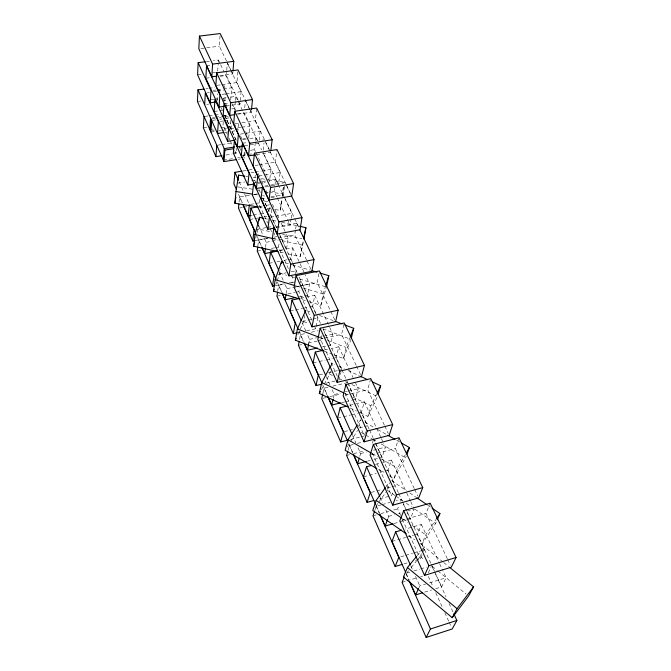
<?xml version="1.0" encoding="UTF-8"?>
<svg xmlns="http://www.w3.org/2000/svg" width="671" height="671" viewBox="0 0 671 671"><rect width="100%" height="100%" fill="white"/><g stroke="black" fill="none" stroke-linecap="round" stroke-linejoin="round"><path stroke-width="0.5" stroke-dasharray="3.35 2.52" d="M217.706 71.118L218.234 63.057M218.301 62.051L218.427 60.038L213.361 60.7M226.496 61.019L219.342 46.207L220.105 34.523M217.924 100.541L217.069 98.687L217.396 93.873M238.255 100.34L226.379 75.437L226.681 71.311M226.756 70.279L227.284 63.066M223.267 121.845L223.032 124.932L227.352 134.426M224.819 100.818L225.33 93.932M230.707 99.887L231.663 87.809L224.609 72.996M219.803 75.731L232.762 73.978L232.921 72.032M226.857 126.97L229.868 126.517L230.405 119.782M236.226 140.34L230.379 127.633L230.774 122.827M231.009 129L231.478 123.238M235.63 110.329L234.758 108.484L235.345 101.438M235.429 100.432L235.764 96.414L227.838 97.538M249.008 107.586L236.922 82.583L237.903 70.908M226.043 106.052L240.017 104.03L241.107 91.675L231.747 72.292M232.988 153.911L235.999 153.433L236.452 148.308M238.641 123.498L238.037 130.367L235.471 125.041M244.722 107.746L245.393 100.541M239.069 202.08L239.555 196.989L249.545 195.261M244.286 152.074L243.825 156.871L240.746 157.366M245.041 152.552L244.479 158.297L242.306 153.575M248.681 138.05L249.872 126.014L235.764 96.414M237.92 114.187L251.248 112.216L251.44 110.27M264.332 139.3L255.341 120.688L256.548 109.029M255.425 151.529L254.544 149.667L255.399 141.64M255.5 140.642L255.819 137.63L246.634 139.065M256.003 183.108L254.712 180.298L255.282 175.089M259.14 140.331L260.155 131.088L250.317 110.723M263.2 150.078L264.022 142.906M259.82 199.455L259.224 204.529L267.662 223.074M258.301 227.033L258.528 225.087M282.306 196.678L283.405 187.394M257.857 246.089L258.587 240.05L267.821 238.322M275.269 209.578L280.444 210.384L281.669 200.075M282.155 195.957L283.338 187.092M263.401 153.525L270.983 169.419L269.499 181.396L266.857 175.794M285.846 183.812L275.378 162.156L276.98 149.591M270.036 207.02L269.373 212.195L262.47 197.182M265.531 247.406L266.194 242.273L264.5 238.473M271.772 209.453L270.967 215.659L276.569 227.838M276.804 196.905L274.137 191.243L274.791 186.261M274.917 185.271L275.697 179.291L269.675 180.314M270.237 151.956L280.151 172.481L278.515 184.718L262.973 152.132M274.263 234.976L274.531 232.963M280.444 210.384L282.055 198.742M298.67 226.941L283.347 194.842L284.772 184.668M288.371 268.618L278.566 247.062L279.279 242.038M277.165 280.755L279.824 273.206L280.394 269.373M277.685 291.214L278.566 285.267L284.605 284.043M286.442 234.372L288.186 238.13L286.483 249.402L278.297 231.587M275.966 227.813L290.14 225.196L291.038 219.266M291.189 218.276L291.935 213.336L285.167 199.153M297.035 272.342L290.92 259.048L292.69 247.817L283.64 249.545M306.588 260.096L294.72 234.917L295.5 229.985M295.651 229.004L296.582 223.091L275.957 226.882M286.123 293.697L286.92 288.647L284.823 283.95M295.643 273.802L296.137 270.824L293.546 265.179M288.06 253.873L300.214 256.59L303.015 240.99M311.822 320.21L298.847 291.667L299.526 287.708M300.382 282.768L300.717 280.788L316.561 315.253M304.466 295.76L307.519 295.131L309.541 284.034L305.221 274.749M299.492 339.476L300.373 334.628L305.33 333.537M297.874 334.611L303.669 321.568L304.802 315.42M320.495 323.347L312.678 306.345L314.774 295.299L300.918 298.176M334.745 319.849L317.19 282.6L319.228 271.923M308.618 344.298L309.583 339.35L307.486 334.67M306.563 330.761L315.714 328.765L317.844 318.046L316.989 316.184M309.037 301.724L320.881 305.246L323.137 293.948L325.519 286.249M337.345 376.339L320.964 340.306L321.971 335.458M300.214 256.59L303.527 241.25M322.474 346.865L330.484 345.07L332.875 334.208L328.463 324.714M322.994 392.929L324.051 388.207L327.968 387.276M324.261 384.248L329.654 374.141L330.333 371.147M331.466 366.148L332.153 363.154L334.946 364.454M341.472 368.975L336.246 357.601L338.729 346.806L331.591 348.408M356.175 365.326L341.589 334.376L344.215 322.961M333.311 398.339L334.225 394.498L331.7 388.836M333.806 354.825L343.418 358.482L346.06 347.435L349.885 337.874M339.073 380.13L340.893 372.522M255.726 238.079L258.075 228.97L271.327 231.931M352.451 400.025L355.42 399.304L358.23 388.735L355.63 383.141M347.989 450.493L349.365 445.485L353.399 444.445M369.151 429.172L361.392 412.296L364.319 401.812L349.205 405.502M384.357 425.129L367.674 389.742L370.493 379.643M358.641 426.563L360.545 419.794L357.819 424.131M360.394 412.858L367.859 416.397L370.946 405.695L376.691 393.911M364.705 435.001L365.77 431.319M359.807 456.33L360.621 453.554L357.635 446.869M372.346 443.271L373.571 439.262M320.881 305.246L326.215 287.985M379.149 458.058L382.084 457.287L385.38 447.104L383.627 443.33M398.356 492.665L388.031 470.228L391.445 460.138L381.472 462.78M414.267 488.605L395.37 448.505L398.985 437.794M374.93 510.094L376.221 506.261L381.212 504.877M387.637 489.318L389.885 482.835M389.432 475.865L393.952 478.482L397.542 468.215L405.309 454.728M275.831 284.529L276.829 281.694M379.82 498.838L391.57 495.592L393.29 490.744M393.952 478.482L406.416 456.045M387.989 518.297L388.694 516.36L385.28 508.727M400.629 515.513L397.618 508.903L399.044 505.07M400.47 501.237L401.174 499.316L396.184 500.709M407.482 519.681L410.392 518.851L414.233 509.138L407.356 511.084M343.418 358.482L350.631 340.382M430.824 563.271L417.387 534.049L421.363 524.462L405.527 529.033M447.305 558.717L425.951 513.407L430.186 503.208M419.895 543.359L421.614 544.558L425.775 534.829L435.974 519.513M417.001 560.402L420.222 556.452L421.363 553.827M423.258 549.448L424.399 546.823L442.944 561.921M421.614 544.558L435.63 523.43L436.804 520.738M415.525 560.411L420.381 558.96L421.984 555.294M423.577 551.621L424.382 549.784L406.869 511.696M418.93 587.67L419.752 585.858L425.615 584.055M428.324 572.808L431.227 566.483M367.859 416.397L377.505 396.553L351.235 384.248M435.655 588.71L441.661 586.84L446.14 577.731L443.095 571.189M321.308 389.75L323.766 385.162M331.155 364.999L332.153 363.154M347.318 446.811L350.019 442.499M350.556 441.635L357.559 430.43M375.802 506.261L378.226 502.889M378.83 502.051L386.102 491.935M385.942 486.844L389.012 482.6M406.676 573.034L408.614 570.669M411.189 567.507L416.356 561.191M417.228 555.58L424.399 546.823M424.642 592.124L431.654 589.952M429.524 582.847L446.14 577.731M402.072 582.361L405.989 581.17M406.962 580.876L416.741 577.89M420.65 576.699L422.604 576.104M406.869 573.068L409.838 572.17M413.806 570.971L419.752 569.176M420.742 568.874L426.689 567.079M403.883 563.9L407.758 562.734M400.78 556.796L404.714 555.622M405.695 555.336L412.581 553.29M413.562 552.996L420.449 550.958M421.43 550.665L424.382 549.784M391.99 541.438L405.661 537.463M406.643 537.177L413.479 535.19M414.452 534.904L417.387 534.049M401.837 520.285L405.854 519.136M406.861 518.851L425.951 513.407M393.911 523.556L398.759 522.172M399.731 521.895L406.517 519.958M388.694 516.36L394.582 514.691M398.515 513.583L400.478 513.03M372.984 515.831L376.926 514.724M380.868 513.617L388.752 511.403M393.676 510.01L397.618 508.903M382.21 504.592L390.195 502.369M371.214 492.405L382.118 489.427M387.075 488.069L391.042 486.987M392.032 486.71L395.009 485.896L374.007 440.21M363.43 476.821L368.345 475.504M369.335 475.236L376.221 473.39M380.163 472.334L384.097 471.277M385.079 471.017L388.031 470.228M375.492 464.366L380.474 463.04M367.414 461.153L370.35 460.381M374.259 459.35L378.176 458.318M360.621 453.554L366.567 452.002M373.495 450.199L385.38 447.104M371.088 454.863L376.146 453.537M377.161 453.269L395.37 448.505M346.613 455.5L349.599 454.728M353.583 453.688L363.539 451.105M357.433 443.405L362.474 442.114M350.589 439.455L360.478 436.93M361.468 436.678L364.437 435.915M344.349 431.612L352.359 429.591M359.371 427.821L363.372 426.806M364.378 426.555L367.381 425.8L348.836 385.448M337.521 418.209L342.495 416.976M343.485 416.733L350.455 415.005M351.445 414.762L357.417 413.286M358.406 413.034L361.392 412.296M341.589 402.659L344.55 401.937M345.54 401.703L351.47 400.26M345.112 395.177L367.674 389.742M334.225 394.498L340.231 393.055M345.23 391.856L347.234 391.378M348.232 391.134L358.23 388.735M322.734 398.356L325.762 397.626M329.796 396.653L340.893 393.994M332.858 386.119L347.536 382.638M326.047 383.2L335.064 381.078M319.279 374.863L323.33 373.915M328.404 372.74L337.521 370.618M338.536 370.384L341.581 369.671L323.179 329.637M313.072 362.902L318.104 361.753M319.119 361.518L325.158 360.134M326.165 359.908L332.212 358.524M333.219 358.297L336.246 357.601M324.454 350.019L327.515 349.331M319.79 339.207L323.749 338.335M324.747 338.109L341.589 334.376M298.427 345.305L302.353 344.433M308.224 343.133L317.039 341.17M318.02 340.952L320.964 340.306M309.583 339.35L316.67 337.79M317.685 337.563L322.743 336.439M323.757 336.221L332.875 334.208M298.419 332.539L300.457 332.095M311.277 332.237L318.222 330.719M302.093 321.434L307.016 320.377M307.997 320.159L311.94 319.312M312.921 319.102L317.844 318.046M290.174 311.092L294.259 310.228M295.282 310.019L302.445 308.509M303.468 308.291L308.585 307.209M309.608 306.999L312.678 306.345M299.383 296.817L303.451 295.978M295.114 287.104L299.132 286.282M300.138 286.081L317.19 282.6M276.947 296.171L281.929 295.148M287.901 293.915L294.863 292.489M295.861 292.279L298.847 291.667M274.548 285.745L284.437 283.749M289.386 282.743L293.344 281.946M291.659 282.617L296.691 281.602M286.92 288.647L309.541 284.034M278.121 274.405L286.131 272.812M291.13 271.822L296.137 270.824M269.046 263.317L273.03 262.537M277.006 261.765L279.983 261.187M283.967 260.407L286.945 259.828M287.943 259.635L290.92 259.048M257.253 251.122L261.313 250.342M271.461 248.413L274.506 247.834M275.521 247.641L278.566 247.062M279.614 250.317L282.634 249.738M279.564 250.728L282.533 250.157M266.194 242.273L278.188 240.017M279.186 239.824L288.186 238.13M254.829 240.579L267.939 238.121M273.978 237.165L280.134 236.016L293.11 264.24M272.3 239.128L277.4 238.171M278.415 237.979L294.72 234.917M257.136 229.289L266.312 227.603M267.335 227.41L272.434 226.479M249.679 219.501L253.739 218.771M254.754 218.587L257.79 218.033M263.871 216.934L266.915 216.389M270.413 217.228L274.514 216.49M275.538 216.305L291.935 213.336M250.157 215.634L252.179 215.274M253.193 215.089L259.258 214.007M260.273 213.823L265.33 212.917M239.472 208.01L242.432 207.49M243.422 207.314L247.373 206.618M259.123 206.643L262.193 206.098M266.295 205.376L270.396 204.647M261.061 198.733L266.127 197.853M271.193 196.964L283.347 194.842M250.375 204.412L254.468 203.69M255.492 203.506L260.6 202.608M264.693 201.887L267.763 201.35M254.535 194.397L257.53 193.877M252.338 195.018L257.295 194.162M265.221 192.787L268.199 192.275M272.158 191.587L274.137 191.243M264.55 186.135L285.058 182.629L286.391 185.397M265.431 186.957L277.509 184.894M253.638 183.032L255.643 182.688M256.649 182.52L265.666 180.994M258.15 183.326L265.372 182.093M258.763 176.07L263.854 175.215M264.877 175.047L280.151 172.481M237.87 183.141L244.806 181.967M251.734 180.801L254.712 180.298M251.063 172.732L254.057 172.237M255.047 172.07L261.027 171.08M262.025 170.912L270.983 169.419M255.139 165.477L258.176 164.982M259.191 164.814L275.378 162.156M242.944 170.996L252.959 169.335M256.557 154.59L270.631 152.325L264.785 140.231M223.351 160.168L232.56 158.683M237.677 157.861L239.723 157.526M238.331 159.295L240.377 158.96M233.34 153.047L238.39 152.242M250.509 150.304L254.544 149.667M225.968 155.035L231.981 154.07M242.332 155.446L245.427 154.942M249.553 154.28L251.617 153.953M244.445 145.674L258.805 143.409M238.691 147.897L240.663 147.586M242.55 139.702L245.611 139.224M217.74 145.171L220.784 144.693M221.791 144.542L232.938 142.797M242.457 143.267L248.429 142.327M262.386 140.138L264.374 139.828M240.344 134.141L260.155 131.088M242.676 138.981L245.678 138.511M224.718 132.405L227.788 131.935M231.889 131.306L234.959 130.837M234.724 123.791L237.811 123.321M241.937 122.701L255.341 120.688M209.813 129.545L213.823 128.941M220.843 127.876L225.859 127.121M212.321 130.375L214.326 130.073M224.366 128.547L226.37 128.245M227.368 128.094L230.379 127.633M210.92 132.053L214.938 131.449M218.956 130.837L220.969 130.526M221.975 130.375L226.991 129.612M230.648 128.933L233.684 128.471M237.735 127.859L240.772 127.398M241.778 127.247L249.872 126.014M220.44 121.376L223.544 120.914M224.584 120.755L229.759 119.983M203.372 127.884L207.515 127.264M223.158 116.008L228.174 115.269M237.215 113.936L244.252 112.896L257.488 140.633M212.556 117.668L214.586 117.366M215.601 117.224L221.673 116.326M222.688 116.175L227.754 115.42M212.053 118.952L215.097 118.499M219.149 117.903L221.178 117.601M225.23 116.997L228.274 116.553M212.665 120.335L215.71 119.883M219.769 119.279L221.799 118.977M225.859 118.373L228.903 117.92M214.166 111.487L225.49 109.834M231.671 108.928L234.758 108.484M204.999 116.402L207.976 115.957M208.975 115.815L213.94 115.085M214.93 114.934L220.893 114.062M224.064 103.619L229.147 102.881M197.417 101.489L201.552 100.893M210.862 99.576L217.069 98.687M214.955 99.375L217.924 98.947M222.881 98.243L226.848 97.681M222.52 101.053L227.637 100.323M206.676 104.391L208.681 104.106M221.933 94.376L224.961 93.948M225.968 93.806L241.107 91.675M205.93 88.782L207.909 88.505M208.907 88.371L214.863 87.54M213.051 90.409L216.154 89.973M217.186 89.83L222.361 89.109M223.393 88.966L231.663 87.809M207.356 92.548L209.386 92.263M213.445 91.701L216.49 91.273M217.505 91.13L223.594 90.275M216.859 85.36L220.868 84.806M221.875 84.663L236.922 82.583M205.838 78.222L210.971 77.526M220.214 76.276L226.379 75.437M197.584 74.817L202.6 74.145M212.623 72.795L215.634 72.393M206.525 65.8L211.717 65.121M206.274 61.631L209.31 61.229M200.881 48.538L219.342 46.207M245.821 176.247L247.884 176.565M253.051 177.379L256.146 177.865M261.304 178.671L267.503 179.643M268.534 179.803L284.018 182.235M237.5 186.865L254.846 189.583M255.869 189.742L260.969 190.539M269.138 191.822L282.399 193.894M254.401 194.422L257.479 194.9M262.596 195.697L264.651 196.024M270.79 196.98L274.892 197.626M258.704 206.987L263.879 207.792M268.023 208.446L274.229 209.411M264.5 218.452L267.528 219.132M272.577 220.256L276.62 221.153M281.661 222.277L299.836 226.32M282.55 234.431L301.925 238.75M273.038 238.599L278.054 239.715M282.072 240.612L302.135 245.091M279.966 252.061L284.018 252.967M285.46 262.881L288.421 263.753M292.355 264.911L310.086 270.145M279.824 273.206L286.777 275.261M291.751 276.729L294.728 277.618M299.694 279.086L325.519 286.735M296.137 285.93L299.14 286.819M303.141 288.01L323.137 293.948M302.126 299.66L308.048 301.43M306.714 310.665L311.612 312.501M319.446 315.437L333.151 320.587M303.669 321.568L308.501 323.388M322.994 328.857L351.017 339.425M319.765 337.471L323.665 338.947M327.557 340.423L346.06 347.435M324.202 351.168L332.85 354.456M338.679 366.198L344.282 368.807M348.014 370.543L359.211 375.76M329.654 374.141L332.472 375.466M339.979 378.981L341.858 379.853M345.607 381.614L347.486 382.495M344.449 393.214L349.18 395.445M352.963 397.224L370.946 405.695M350.136 408.002L356.662 411.097M365.066 422.361L376.842 429.046M377.748 429.557L386.806 434.691M396.762 440.344L400.386 442.399M361.199 432.501L364.831 434.582M365.745 435.102L372.103 438.733M373.017 439.253L377.563 441.845M381.195 443.917L405.745 457.932M372.33 453.713L377.731 456.817M381.338 458.889L397.542 468.215M378.595 469.591L384.013 472.728M391.705 480.646L406.349 490.635M409.796 492.984L415.819 497.102M427.88 505.33L430.463 507.091M387.318 490.249L395.085 495.575M395.94 496.171L402.843 500.91M406.299 503.284L411.474 506.84M414.921 509.214L435.63 523.43M402.667 518.817L407.8 522.373M412.086 525.343L425.775 534.829M408.756 535.584L414.753 539.769M443.749 562.575L448.589 566.517M420.222 556.452L424.248 559.748M432.309 566.358L437.148 570.316M437.953 570.979L466.152 594.095M226.949 61.942L230.522 69.348M230.975 70.27L232.762 73.978M249.453 108.509L251.248 112.216M286.307 184.76L290.853 194.171M227.729 63.988L231.302 71.369M245.846 101.472L249.864 109.801M265.724 142.629L269.784 151.025M286.836 186.32L290.845 194.615M238.7 101.262L240.017 104.03M255.819 137.63L261.623 149.784M275.697 179.291L284.714 198.205M296.582 223.091L298.813 227.771M218.427 60.038L220.197 63.745M220.633 64.668L224.164 72.074M255.869 152.468L258.067 157.131M258.503 158.062L266.421 174.863M277.249 197.844L287.029 218.595M287.473 219.534L290.14 225.196M307.024 261.027L310.983 269.423M356.611 366.257L360.587 374.695M384.793 426.06L388.299 433.508M414.712 489.536L417.781 496.07M447.75 559.656L450.417 565.326M223.737 85.083L225.045 87.851M245.636 131.583L247.809 136.196M232.132 103.829L235.169 110.287M258.15 173.546L261.212 180.122M261.648 181.061L263.829 185.766M266.018 190.463L267.335 193.29M272.443 204.286L279.002 218.385M281.191 223.091L286.005 233.433M292.69 247.817L299.601 262.671M300.038 263.602L304.785 273.818M314.774 295.299L328.018 323.766M338.729 346.806L349.13 369.167M349.566 370.098L353.03 377.555M364.319 401.812L380.994 437.668M381.43 438.616L383.191 442.39M391.445 460.138L406.341 492.178M406.785 493.118L410.291 500.658M410.727 501.598L413.797 508.199M421.363 524.462L439.186 562.784M439.614 563.715L442.659 570.258M218.704 88.983L220.004 91.768M223.024 98.268L224.315 101.053M225.607 103.644L226.89 106.404M240.537 135.928L241.854 138.763M259.023 189.675L260.314 192.493M299.224 277.089L307.519 295.131M323.095 329.016L330.484 345.07M341.908 369.922L347.578 382.244M348.014 383.191L355.42 399.304M369.587 430.103L373.034 437.601M373.462 438.54L382.084 457.287M398.784 493.604L402.223 501.086M402.65 502.017L410.392 518.851M431.26 564.219L434.288 570.82M434.724 571.759L441.661 586.84M221.338 107.964L222.193 109.818M224.751 115.387L229.868 126.517M239.488 147.435L240.788 150.27M224.743 115.529L236.117 140.256M262.663 198.012L275.496 225.917M403.363 504.08L406.433 510.74M432.074 566.525L435.118 573.151M435.554 574.091L445.997 596.804M449.042 603.43L452.959 611.944M229.079 138.234L229.943 140.13M230.379 141.078L232.543 145.833M234.699 150.581L235.999 153.433M270.195 228.643L271.881 232.351M291.357 275.185L293.487 279.874M314.422 325.913L315.714 328.765M344.928 393.021L364.001 434.967M372.229 453.068L391.57 495.592M402.34 519.295L420.381 558.96M428.366 576.515L433.13 587.008M435.739 592.736L442.239 607.037M444.839 612.766L448.748 621.346M449.176 622.302L451.348 627.075M239.17 181.807L244.261 193.198M244.689 194.145L248.924 203.64M258.553 225.188L262.797 234.674M279.371 271.755L284.403 283.011M302.051 322.499L305.817 330.929M326.223 376.59L330.015 385.07M352.51 435.412L355.924 443.053M380.163 497.278L382.722 502.998M410.862 565.972L412.556 569.763M415.517 576.389L419.752 585.858M238.507 194.221L242.273 202.743M257.211 236.536L261.396 245.997M277.316 282.005L281.854 292.288M299.031 331.139L304.097 342.596M322.81 384.936L327.473 395.479M348.836 443.816L353.03 453.294M375.978 505.221L379.744 513.743M406.341 573.915L408.874 579.643M239.555 196.989L242.046 202.625M258.587 240.05L261.103 245.754M278.566 285.267L281.476 291.851M300.373 334.628L303.292 341.212M324.051 388.207L327.406 395.798M349.365 445.485L352.703 453.034M376.221 506.261L379.149 512.887M405.88 573.37L408.798 579.97"/><path stroke-width="1.01" d="M205.259 61.757L198.163 62.688L197.584 74.817L210.249 102.814L215.366 102.084M232.996 71.059L233.768 61.321L220.172 33.55L199.438 36.091L198.826 48.798L211.826 76.813L216.808 76.142M203.942 89.058L197.979 89.88L197.417 101.489L223.988 161.61L236.284 159.623M204.009 116.544L203.372 127.884L215.945 156.637L221.958 155.672M204.672 104.676L205.326 92.833L218.369 121.686L217.547 133.495L223.695 132.564M210.249 102.814L210.979 90.694L198.163 62.688M211.826 76.813L212.598 64.106L199.438 36.091M209.813 129.545L210.535 117.97M210.317 130.677L211.038 119.103M210.92 132.053L211.65 120.486M251.533 109.298L252.497 99.576L237.979 69.927L216.674 72.795L215.852 85.494L229.725 115.395L234.85 114.64M219.056 107.066L219.912 94.661L206.525 65.8L205.838 78.222L219.056 107.066L224.047 106.345M215.945 156.637L216.725 145.33M223.351 160.168L224.231 148.635L234.582 146.999M223.988 161.61L224.877 150.086L197.979 89.88M227.662 141.321L228.626 129.243L214.955 99.375L214.166 111.487L227.662 141.321L234.674 140.231M229.725 115.395L230.732 102.713L216.674 72.795M270.866 150.388L272.158 139.744L256.649 108.056L234.758 111.269L233.693 123.942L248.513 155.89L254.544 154.917M241.937 171.155L234.925 172.321L233.902 183.812L236.418 189.49M237.266 146.806L238.364 134.452L224.064 103.619L223.158 116.008L237.266 146.806L242.39 145.993M257.664 206.827L234.892 203.271L235.966 191.537L238.599 175.114L244.789 176.079M238.138 180.013L238.599 175.114M238.876 204.118L238.482 208.186L252.808 240.956L254.829 240.579M248.513 155.89L249.78 143.258L234.758 111.269M247.834 185.07L249.075 173.068L234.372 140.969L233.34 153.047L247.834 185.07L254.024 184.022M254.452 153.206L253.118 165.812L269.004 200.05L291.768 196.058L293.621 183.569L276.98 149.591L254.452 153.206L270.581 187.528L269.004 200.05M250.157 215.634L248.136 216.003L249.352 204.588M258.092 206.827L250.92 208.094L249.679 219.501L255.953 233.693M256.372 188.509L257.748 176.238L242.457 143.267L241.3 155.605L256.372 188.509L262.411 187.477M252.808 240.956L254.074 229.851L242.877 204.504M277.937 251.608L253.638 246.173L254.98 234.565L259.451 217.329L263.485 218.234M259.107 220.239L259.451 217.329M257.739 247.096L257.253 251.122L272.569 286.148L274.548 285.745M274.624 251.675L264.743 253.571L265.397 248.429M267.863 229.306L269.39 217.412L253.638 183.032L252.338 195.018L267.863 229.306L273.936 228.182M276.603 250.895L270.564 252.053L269.046 263.317L276.075 279.203M277.224 234.02L278.91 221.875L262.504 186.488L261.061 198.733L277.224 234.02L300.021 229.776L301.984 217.664L291.289 195.538M272.569 286.148L274.12 275.202L261.942 247.649M299.165 298.78L273.5 291.13L275.144 279.698L281.526 261.715L283.489 262.302M281.241 263.636L281.526 261.715M277.534 292.204L276.947 296.171L293.336 333.646L297.404 332.766M234.892 203.271L235.873 197.115M295.324 297.656L285.158 299.761L285.963 294.712M288.941 275.873L290.786 264.148L273.902 227.268L272.3 239.128L288.941 275.873L311.856 271.285L313.994 259.585L299.711 229.641M299.929 298.385L292.002 300.029L290.174 311.092L298.184 329.235M296.054 275.63L294.116 287.305L312.007 326.844L335.617 321.711L338.142 310.228L319.413 270.95L296.054 275.63L314.238 315.345L312.007 326.844M303.963 239.203L305.901 227.67L299.836 226.32M293.336 333.646L295.198 322.91L281.895 292.791M323.246 350.799L295.383 340.197L297.379 328.991L305.741 310.296M299.14 341.422L298.427 345.305L316.033 385.565L322.038 384.147M317.475 347.989L307.469 350.228L308.618 344.298M326.517 287.029L328.807 275.664L319.941 273.055M323.43 350.245L315.269 352.09L313.072 362.902L321.963 383.024M320.134 328.22L317.811 339.652L337.127 382.327L361.476 376.574L364.454 365.393L344.215 322.961L320.134 328.22L339.794 371.138L337.127 382.327M316.033 385.565L318.264 375.097L304.122 343.099M303.686 237.92L305.901 227.67M348.266 407.121L319.346 393.424L321.736 382.52L330.66 365.921M322.785 393.869L321.728 398.591L340.7 441.979L347.62 440.21M340.6 402.902L331.709 405.066L333.084 399.295M351.26 338.419L353.709 328.304L344.902 324.999M346.186 406.24L340.138 407.725L337.521 418.209L347.997 441.912M345.934 384.542L343.158 395.647L364.059 441.828L389.18 435.37L392.678 424.567L370.769 378.637L345.934 384.542L367.222 431.025L364.059 441.828M253.638 246.173L254.678 242.122M340.7 441.979L343.342 431.864L327.825 396.746M357.274 424.995L348.014 439.731L345.162 450.258L376.783 468.551M347.712 451.491L346.613 455.5L367.096 502.353L373.948 500.465M366.441 461.413L357.643 463.728L359.27 458.176M378.083 394.59L380.675 385.75L372.279 381.841M371.499 465.422L366.517 466.739L363.43 476.821L375.559 504.273M373.361 444.42L370.073 455.123L392.736 505.179L418.662 497.932L422.747 487.607L398.985 437.794L373.361 444.42L396.469 494.871L392.736 505.179M325.821 285.284L328.807 275.664M367.096 502.353L370.224 492.682L353.533 454.921M385.33 487.691L376.137 500.423L372.766 510.48L406.19 533.797M374.603 511.05L372.984 515.831L395.144 566.517L401.937 564.479M273.5 291.13L274.162 289.243M407.087 454.15L409.444 447.54L401.292 442.919M392.946 523.833L385.188 526.047L387.637 519.262M401.568 530.174L395.63 531.885L391.99 541.438L405.502 572.002M403.707 510.681L399.832 520.855L424.517 575.383L451.306 567.213L456.079 557.5L430.186 503.208L403.707 510.681L428.912 565.712L424.517 575.383M350.27 336.917L353.709 328.304M395.144 566.517L398.809 557.375L379.987 514.783M416.574 556.376L407.44 567.523L403.447 576.985L452.229 617.681L468.576 596.074L473.583 586.865L449.394 567.171M404.353 576.968L402.072 582.361L426.16 637.45L452.212 628.979L456.867 620.465L453.822 613.839M437.198 519.84L439.933 513.558L432.183 508.266M295.383 340.197L296.213 338.335M422.638 592.745L415.634 594.925L418.519 588.576M377.136 393.005L380.675 385.75M426.16 637.45L430.455 628.995L456.867 620.465M319.346 393.424L320.327 391.587M452.229 617.681L457.068 608.656L473.583 586.865M406.341 452.933L409.444 447.54M436.536 518.666L439.933 513.558M428.912 565.712L456.079 557.5M396.469 494.871L422.747 487.607M367.222 431.025L392.678 424.567M339.794 371.138L364.454 365.393M314.238 315.345L338.142 310.228M290.786 264.148L313.994 259.585M278.91 221.875L301.984 217.664M270.581 187.528L293.621 183.569M224.877 150.086L233.76 148.677M249.78 143.258L272.158 139.744M230.732 102.713L252.497 99.576M212.598 64.106L233.768 61.321M235.966 191.537L252.355 194.095M254.98 234.565L273.038 238.599M312.057 270.723L316.98 272.183M275.144 279.698L295.139 285.636M335.106 321.325L341.967 323.9M297.379 328.991L318.792 337.11M360.142 376.188L367.607 379.669M321.736 382.52L343.502 392.77M387.712 435.211L394.951 439.32M348.014 439.731L371.432 453.193M416.683 497.689L427.016 504.743M376.137 500.423L401.812 518.222M407.44 567.523L457.068 608.656M234.925 172.321L238.322 179.912M250.92 208.094L258.134 224.231M270.564 252.053L278.951 270.816M292.002 300.029L301.212 320.629M315.269 352.09L325.804 375.643M340.138 407.725L352.09 434.456M366.517 466.739L379.736 496.322M395.63 531.885L410.442 565.024M243.112 204.638L248.136 216.003M261.816 246.945L264.743 253.571M282.273 293.219L285.158 299.761M304.517 343.552L307.469 350.228M327.893 396.435L331.709 405.066M353.449 454.242L357.643 463.728M380.163 514.682L385.188 526.047M410.14 582.503L415.634 594.925M409.629 581.858L430.455 628.995"/></g></svg>
